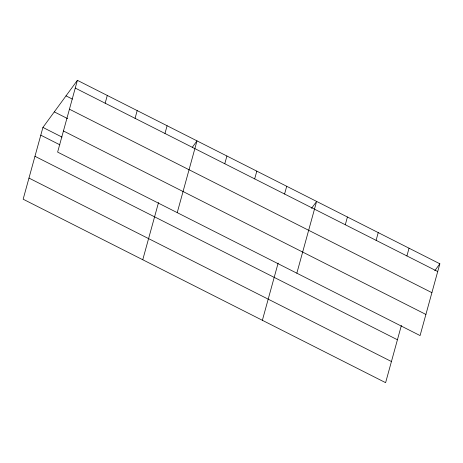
<?xml version="1.0" encoding="UTF-8"?>
<svg xmlns="http://www.w3.org/2000/svg" width="463" height="463" viewBox="0 0 463 463"><rect width="100%" height="100%" fill="white"/><g stroke="black" fill="none" stroke-linecap="round" stroke-linejoin="round"><path stroke-width="0.69" d="M77.39 80.331L57.62 152.107L420.08 335.571L439.85 263.794L77.39 80.331L42.92 127.429L23.15 199.206L385.61 382.67L401.375 325.448M105.159 103.203L107.294 95.465M135.063 118.337L137.193 110.599M164.967 133.477L167.097 125.733M142.76 259.749L158.525 202.528M177.231 212.65L197.001 140.874L192.365 147.205M224.775 163.746L226.905 156.008M254.673 178.88L256.809 171.142M284.577 194.02L286.713 186.282M262.376 320.292L278.136 263.071M296.841 273.193L316.611 201.417L311.558 208.321M345.294 224.752L347.424 217.008M376.101 240.343L378.23 232.605M406.908 255.941L409.043 248.203M434.798 270.705L439.85 263.794M75.255 88.068L437.72 271.532M66.012 95.87L72.378 99.094M69.438 109.199L431.898 292.668M54.298 111.884L67.656 118.65M63.437 130.971L425.902 314.441M42.92 127.429L62.007 137.089M40.79 135.167L59.877 144.826M34.968 156.297L397.428 339.767M28.972 178.07L391.432 361.539"/></g></svg>
